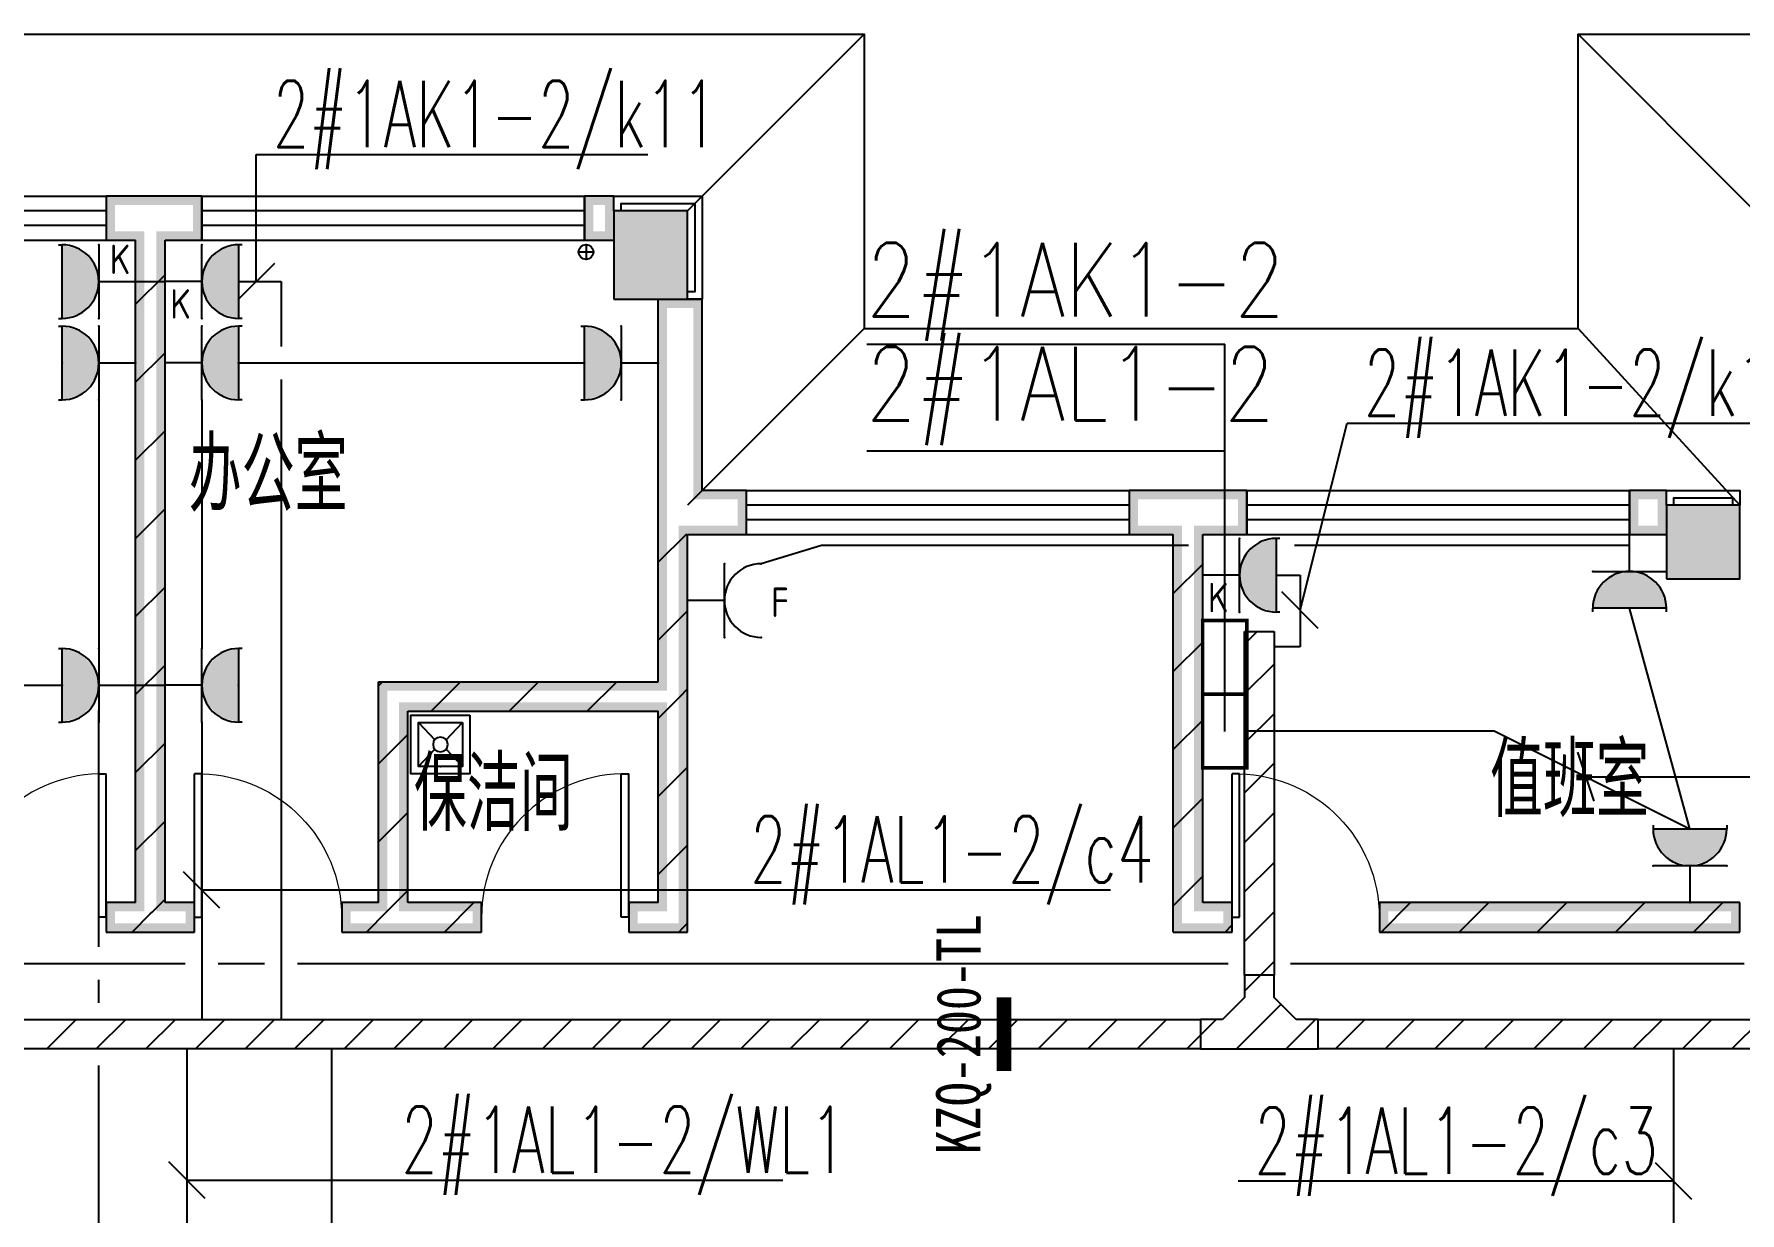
# Model space of a CAD drawing. Extents: x 101023 to 279373, y -114511 to 293844.
# Drawn here: x 169540 to 181130, y 268530 to 276538 of the extents above; entities that cross this region are included whole.
import ezdxf
from ezdxf.enums import TextEntityAlignment as Align

# ---------------------------------------------------------------- set-up
doc = ezdxf.new("R2010")
doc.units = 0
doc.header["$LTSCALE"] = 1000
doc.header["$MEASUREMENT"] = 0
for name, color, linetype in [('A-WALL-PATT', 252, 'Continuous'), ('BZ', 7, 'Continuous'), ('CABLETRAY', 3, 'Continuous'), ('COLUMN', 2, 'Continuous'), ('DIM-照明', 3, 'Continuous'), ('EQUIP-插座', 3, 'Continuous'), ('EQUIP-箱柜', 3, 'Continuous'), ('PUB_HATCH', 8, 'Continuous'), ('PUB_TEXT', 7, 'Continuous'), ('PUB_WALL', 2, 'Continuous'), ('STAIR', 2, 'Continuous'), ('TEL_HATCH', 8, 'Continuous'), ('WALL', 2, 'Continuous'), ('WINDOW', 2, 'Continuous'), ('WIRE-照明', 6, 'Continuous'), ('厨卫', 252, 'Continuous'), ('抗震支吊架', 2, 'Continuous'), ('排水', 153, 'Continuous')]:
    doc.layers.add(name, color=color, linetype=linetype)
doc.styles.add('_TEL_ATTDEF', font='gbenor', dxfattribs={"bigfont": 'gbcbig'})
doc.styles.add('_TEL_DIM', font='simplex.shx', dxfattribs={"width": 0.8, "height": 3.5, "bigfont": 'gbcbig.shx'})
doc.styles.add('kzcad', font='', dxfattribs={"width": 0.8})
doc.styles.get("Standard").update_dxf_attribs({"font": 'simplex.shx', "width": 0.8, "bigfont": 'gbcbig.shx'})
doc.styles.get('kzcad').set_extended_font_data('SimSun')
pattern_1 = [(45, (-908016.57, -754752.9), (-265.16515, 265.16515), [])]

# ---------------------------------------------------------------- blocks, each defined once
blk = doc.blocks.new('$equip$00002810')
for p, q in [((0.5, 0.5), (-0.5, 0.5)), ((0, 0.5), (0, 0))]:
    blk.add_line(p, q)
blk.add_arc((0, 1), 0.5, 180, 0)
for p in [(-0.5, 1), (0.5, 1), (-0.5, 0.5), (0.5, 0.5), (0, 0)]:
    blk.add_point(p)
at = {"color": 7, "style": '_TEL_DIM'}
blk.add_attdef('$TEXT$', text='', height=0.4, dxfattribs=at).set_placement((0.023, 1.257), align=Align.MIDDLE_CENTER)
at = {"color": 7, "style": '_TEL_DIM', "flags": 1}
for tag in ['A', 'REMARK']:
    blk.add_attdef(tag, text='', height=0.000025, dxfattribs=at).set_placement((0, 0), align=Align.MIDDLE_CENTER)
blk = doc.blocks.new('$equip$00001237')
for p, q in [((-0.5, 1.05), (-0.5, 1)), ((-0.5, 1), (0.5, 1)), ((0.5, 1.05), (0.5, 1)), ((0.5, 0.5), (-0.5, 0.5)), ((0, 0.5), (0, 0))]:
    blk.add_line(p, q)
blk.add_arc((0, 1), 0.5, 180, 0)
for p in [(0, 1), (-0.5, 0.5), (0.5, 0.5), (0, 0)]:
    blk.add_point(p)
for points in [[(0.433, 0.75), (-0.433, 0.75), (0.5, 1), (-0.5, 1)], [(0.25, 0.567), (-0.25, 0.567), (0.433, 0.75), (-0.433, 0.75)], [(0, 0.5), (0, 0.5), (0.25, 0.567), (-0.25, 0.567)]]:
    blk.add_solid(points)
at = {"flags": 9}
blk.add_attdef('A', (0, 0), '', height=0.00002, dxfattribs=at)
blk = doc.blocks.new('$equip$00001764')
for p, q in [((-0.5, 1.05), (-0.5, 1)), ((-0.5, 1), (0.5, 1)), ((0.5, 1.05), (0.5, 1)), ((0.5, 0.5), (-0.5, 0.5)), ((0, 0.5), (0, 0))]:
    blk.add_line(p, q)
blk.add_arc((0, 1), 0.5, 180, 0)
for p in [(-0.5, 0.5), (0.5, 0.5), (0, 0)]:
    blk.add_point(p)
for points in [[(0.433, 0.75), (-0.433, 0.75), (0.5, 1), (-0.5, 1)], [(0.25, 0.567), (-0.25, 0.567), (0.433, 0.75), (-0.433, 0.75)], [(0, 0.5), (0, 0.5), (0.25, 0.567), (-0.25, 0.567)]]:
    blk.add_solid(points)
at = {"color": 7, "style": '_TEL_DIM'}
blk.add_attdef('$TEXT$', text='', height=0.4, dxfattribs=at).set_placement((0.303, 0.211), align=Align.MIDDLE_CENTER)
at = {"color": 7, "style": '_TEL_DIM', "flags": 1}
blk.add_attdef('A', text='', height=0.00002, dxfattribs=at).set_placement((0, 0), align=Align.MIDDLE_CENTER)
blk = doc.blocks.new('$lvtry$00000191')
for p, q in [((-150, -150), (-39, -269)), ((39, -269), (150, -150)), ((-150, -450), (-39, -331)), ((39, -331), (150, -450))]:
    blk.add_line(p, q)
for points in [[(200, -500), (200, -100), (-200, -100), (-200, -500)], [(150, -450), (150, -150), (-150, -150), (-150, -450)]]:
    blk.add_lwpolyline(points, close=True)
blk.add_circle((0, -300), 50)
blk.add_point((0, -150))
blk = doc.blocks.new('ng')
at = {"layer": '排水'}
for p, q in [((345991, 781358), (346091, 781358)), ((346041, 781408), (346041, 781308))]:
    blk.add_line(p, q, dxfattribs=at)
blk.add_circle((346041, 781358), 50, dxfattribs=at)
blk = doc.blocks.new('雨水管')
at = {"layer": '排水'}
blk.add_blockref('ng', (628577, -46811), dxfattribs=at)
blk = doc.blocks.new('$DorLib2D$00000001')
for p, q in [((0.45, 0.975), (0.5, 0.975)), ((0.45, 0), (0.45, 0.975)), ((0.5, 0), (0.5, 0.975)), ((0.5, 0), (0.45, 0))]:
    blk.add_line(p, q)
at = {"lineweight": 13}
blk.add_arc((0.475, 0), 0.975, 91.4693, 180, dxfattribs=at)
blk = doc.blocks.new('$WINLIB2D$00000001')
at = {"color": 0}
for points in [[(-0.5, 0.5), (-0.5, -0.5)], [(-0.5, 0.5), (0.5, 0.5)], [(0.5, -0.5), (0.5, 0.5)], [(0.5, 0.1667), (-0.5, 0.1667)], [(0.5, -0.1667), (-0.5, -0.1667)], [(-0.5, -0.5), (0.5, -0.5)]]:
    blk.add_lwpolyline(points, dxfattribs=at)
blk = doc.blocks.new('_FZH')
blk.add_lwpolyline([(-0.5, -0.5), (0.5, -0.5), (0.5, 0.5), (-0.5, 0.5)], close=True)
at = {"layer": 'PUB_HATCH'}
blk.add_solid([(-0.5, -0.5), (0.5, -0.5), (-0.5, 0.5), (0.5, 0.5)], dxfattribs=at)
blk = doc.blocks.new('A$C40CE5D7B')
at = {"layer": 'A-WALL-PATT'}
h = blk.add_hatch(dxfattribs=at)
h.set_pattern_fill('普通砖', color=256, scale=150, style=0)
h.set_pattern_definition(pattern_1)
h.paths.add_polyline_path([(54000, 103903), (54040, 103910), (54100, 103970), (54100, 108470), (54000, 108570), (53900, 108470), (53900, 103970), (53960, 103910)])
h = blk.add_hatch(dxfattribs=at)
h.set_pattern_fill('普通砖', color=256, scale=150, style=0)
h.set_pattern_definition(pattern_1)
h.paths.add_polyline_path([(57517, 105370), (57650, 105370), (57650, 106470), (57590, 106530), (57617, 106637), (57510, 106670), (57450, 106670), (57450, 105470), (57510, 105410)])
h = blk.add_hatch(dxfattribs=at)
h.set_pattern_fill('普通砖', color=256, scale=150, style=0)
h.set_pattern_definition(pattern_1)
h.paths.add_polyline_path([(60950, 103770), (61150, 103970), (61150, 106470), (61050, 106570), (60950, 106470)])
h = blk.add_hatch(dxfattribs=at)
h.set_pattern_fill('普通砖', color=256, scale=150, style=0)
h.set_pattern_definition(pattern_1)
h.paths.add_polyline_path([(55550, 105470), (55750, 105270), (57450, 105270), (57510, 105330), (57517, 105370), (57510, 105410), (57450, 105470)])
h = blk.add_hatch(dxfattribs=at)
h.set_pattern_fill('普通砖', color=256, scale=150, style=0)
h.set_pattern_definition(pattern_1)
h.paths.add_polyline_path([(55650, 103903), (55690, 103910), (55750, 103970), (55750, 105270), (55550, 105470), (55550, 103970), (55610, 103910)])
h = blk.add_hatch(dxfattribs=at)
h.set_pattern_fill('普通砖', color=256, scale=150, style=0)
h.set_pattern_definition(pattern_1)
h.paths.add_polyline_path([(57450, 103970), (57650, 103770), (57650, 105370), (57517, 105370), (57510, 105330), (57450, 105270)])
h = blk.add_hatch(dxfattribs=at)
h.set_pattern_fill('普通砖', color=256, scale=150, style=0)
h.set_pattern_definition(pattern_1)
h.paths.add_polyline_path([(53960, 103910), (53900, 103970), (53700, 103970), (53700, 103770), (54000, 103770), (54000, 103903)])
h = blk.add_hatch(dxfattribs=at)
h.set_pattern_fill('普通砖', color=256, scale=150, style=0)
h.set_pattern_definition(pattern_1)
h.paths.add_polyline_path([(54000, 103903), (54000, 103770), (54300, 103770), (54300, 103970), (54100, 103970), (54040, 103910)])
h = blk.add_hatch(dxfattribs=at)
h.set_pattern_fill('普通砖', color=256, scale=150, style=0)
h.set_pattern_definition(pattern_1)
h.paths.add_polyline_path([(55610, 103910), (55550, 103970), (55300, 103970), (55300, 103770), (55650, 103770), (55650, 103903)])
h = blk.add_hatch(dxfattribs=at)
h.set_pattern_fill('普通砖', color=256, scale=150, style=0)
h.set_pattern_definition(pattern_1)
h.paths.add_polyline_path([(55650, 103903), (55650, 103770), (56250, 103770), (56250, 103970), (55750, 103970), (55690, 103910)])
h = blk.add_hatch(dxfattribs=at)
h.set_pattern_fill('普通砖', color=256, scale=150, style=0)
h.set_pattern_definition(pattern_1)
h.paths.add_polyline_path([(57650, 103770), (57450, 103970), (57250, 103970), (57250, 103770)])
h = blk.add_hatch(dxfattribs=at)
h.set_pattern_fill('普通砖', color=256, scale=150, style=0)
h.set_pattern_definition(pattern_1)
h.paths.add_polyline_path([(61150, 103970), (60950, 103770), (61350, 103770), (61350, 103970)])
h = blk.add_hatch(dxfattribs=at)
h.set_pattern_fill('普通砖', color=256, scale=150, style=0)
h.set_pattern_definition(pattern_1)
h.paths.add_polyline_path([(64800, 103970), (62350, 103970), (62350, 103770), (64800, 103770)])
at = {"layer": 'PUB_WALL'}
for points in [[(54000, 108770), (53700, 108770), (53760, 108710), (54000, 108710)], [(53700, 108770), (53700, 108470), (53760, 108530), (53760, 108710)], [(54350, 108770), (54000, 108770), (54000, 108710), (54290, 108710)], [(54350, 108470), (54350, 108770), (54290, 108710), (54290, 108530)], [(57150, 108770), (56950, 108770), (57010, 108710), (57090, 108710)], [(56950, 108770), (56950, 108470), (57010, 108530), (57010, 108710)], [(57150, 108470), (57150, 108670), (57150, 108770), (57090, 108710), (57090, 108530)], [(57650, 108670), (57150, 108670), (57210, 108610), (57590, 108610)], [(57150, 108670), (57150, 108070), (57210, 108130), (57210, 108610)], [(57650, 108070), (57650, 108670), (57590, 108610), (57590, 108130)], [(53700, 108470), (53900, 108470), (53960, 108530), (53760, 108530)], [(53900, 103970), (53900, 108470), (53960, 108530), (53960, 103910)], [(54100, 103970), (54100, 108470), (54040, 108530), (54040, 103910)], [(54100, 108470), (54350, 108470), (54290, 108530), (54040, 108530)], [(56950, 108470), (57150, 108470), (57090, 108530), (57010, 108530)], [(57150, 108070), (57650, 108070), (57590, 108130), (57210, 108130)], [(57450, 106670), (57450, 108070), (57510, 108070), (57510, 106670)], [(57450, 108070), (57750, 108070), (57750, 108010), (57450, 108010)], [(57750, 106770), (57750, 108070), (57690, 108070), (57690, 106710)], [(58050, 106770), (57750, 106770), (57690, 106710), (57990, 106710)], [(58050, 106470), (58050, 106770), (57990, 106710), (57990, 106530)], [(61050, 106770), (60650, 106770), (60710, 106710), (61050, 106710)], [(60650, 106770), (60650, 106470), (60710, 106530), (60710, 106710)], [(61450, 106770), (61050, 106770), (61050, 106710), (61390, 106710)], [(61450, 106470), (61450, 106770), (61390, 106710), (61390, 106530)], [(64300, 106770), (64050, 106770), (64110, 106710), (64240, 106710)], [(64050, 106770), (64050, 106470), (64110, 106530), (64110, 106710)], [(64300, 106470), (64300, 106770), (64240, 106710), (64240, 106530)], [(57450, 105470), (57450, 106670), (57510, 106670), (57510, 105410)], [(64800, 106670), (64300, 106670), (64360, 106610), (64740, 106610)], [(64300, 106670), (64300, 106170), (64360, 106230), (64360, 106610)], [(64800, 106170), (64800, 106670), (64740, 106610), (64740, 106230)], [(57650, 106470), (58050, 106470), (57990, 106530), (57590, 106530)], [(57650, 105370), (57650, 106470), (57590, 106530), (57590, 105370)], [(60650, 106470), (60950, 106470), (61010, 106530), (60710, 106530)], [(60950, 103770), (60950, 106470), (61010, 106530), (61010, 103830)], [(61150, 103970), (61150, 106470), (61090, 106530), (61090, 103910)], [(61150, 106470), (61450, 106470), (61390, 106530), (61090, 106530)], [(64050, 106470), (64300, 106470), (64240, 106530), (64110, 106530)], [(64300, 106170), (64800, 106170), (64740, 106230), (64360, 106230)], [(55550, 105470), (57450, 105470), (57510, 105410), (55610, 105410)], [(55550, 103970), (55550, 105470), (55610, 105410), (55610, 103910)], [(57650, 103770), (57650, 105370), (57590, 105370), (57590, 103830)], [(55750, 105270), (57450, 105270), (57510, 105330), (55690, 105330)], [(55750, 103970), (55750, 105270), (55690, 105330), (55690, 103910)], [(57450, 103970), (57450, 105270), (57510, 105330), (57510, 103910)], [(53900, 103970), (53700, 103970), (53760, 103910), (53960, 103910)], [(53700, 103970), (53700, 103770), (53760, 103830), (53760, 103910)], [(54300, 103970), (54100, 103970), (54040, 103910), (54240, 103910)], [(54300, 103770), (54300, 103970), (54240, 103910), (54240, 103830)], [(55550, 103970), (55300, 103970), (55360, 103910), (55610, 103910)], [(55300, 103970), (55300, 103770), (55360, 103830), (55360, 103910)], [(56250, 103970), (55750, 103970), (55690, 103910), (56190, 103910)], [(56250, 103770), (56250, 103970), (56190, 103910), (56190, 103830)], [(57450, 103970), (57250, 103970), (57310, 103910), (57510, 103910)], [(57250, 103970), (57250, 103770), (57310, 103830), (57310, 103910)], [(61350, 103970), (61150, 103970), (61090, 103910), (61290, 103910)], [(61350, 103770), (61350, 103970), (61290, 103910), (61290, 103830)], [(64800, 103970), (62350, 103970), (62410, 103910), (64740, 103910)], [(62350, 103970), (62350, 103770), (62410, 103830), (62410, 103910)], [(64800, 103770), (64800, 103970), (64740, 103910), (64740, 103830)], [(53700, 103770), (54000, 103770), (54000, 103830), (53760, 103830)], [(54000, 103770), (54300, 103770), (54240, 103830), (54000, 103830)], [(55300, 103770), (55650, 103770), (55650, 103830), (55360, 103830)], [(55650, 103770), (56250, 103770), (56190, 103830), (55650, 103830)], [(57250, 103770), (57650, 103770), (57590, 103830), (57310, 103830)], [(60950, 103770), (61350, 103770), (61290, 103830), (61010, 103830)], [(62350, 103770), (64800, 103770), (64740, 103830), (62410, 103830)]]:
    blk.add_hatch(color=256, dxfattribs=at).paths.add_polyline_path(points)
for points in [[(57150, 108670), (57150, 108770), (57750, 108770), (57750, 108070), (57650, 108070)], [(57200, 108670), (57200, 108720), (57700, 108720), (57700, 108120), (57650, 108120)], [(64300, 106670), (64300, 106770), (64800, 106770), (64800, 106670)], [(64350, 106670), (64350, 106720), (64750, 106720), (64750, 106670)]]:
    blk.add_lwpolyline(points)
at = {"layer": 'WALL'}
for p, q in [((54000, 108770), (53700, 108770)), ((53700, 108770), (53700, 108470)), ((54350, 108770), (54000, 108770)), ((54350, 108470), (54350, 108770)), ((57150, 108770), (56950, 108770)), ((56950, 108770), (56950, 108470)), ((57150, 108670), (57150, 108770)), ((53700, 108470), (53900, 108470)), ((53900, 103970), (53900, 108470)), ((54100, 103970), (54100, 108470)), ((54100, 108470), (54350, 108470)), ((56950, 108470), (57150, 108470)), ((57450, 106670), (57450, 108070)), ((57450, 108070), (57750, 108070)), ((57750, 106770), (57750, 108070)), ((58050, 106770), (57750, 106770)), ((58050, 106470), (58050, 106770)), ((61050, 106770), (60650, 106770)), ((60650, 106770), (60650, 106470)), ((61450, 106770), (61050, 106770)), ((61450, 106470), (61450, 106770)), ((64300, 106770), (64050, 106770)), ((64050, 106770), (64050, 106470)), ((64300, 106670), (64300, 106770)), ((57450, 105470), (57450, 106670)), ((57650, 106470), (58050, 106470)), ((57650, 105370), (57650, 106470)), ((60650, 106470), (60950, 106470)), ((60950, 103770), (60950, 106470)), ((61150, 103970), (61150, 106470)), ((61150, 106470), (61450, 106470)), ((64050, 106470), (64300, 106470)), ((55550, 105470), (57450, 105470)), ((55550, 103970), (55550, 105470)), ((57650, 103770), (57650, 105370)), ((55750, 105270), (57450, 105270)), ((55750, 103970), (55750, 105270)), ((57450, 103970), (57450, 105270)), ((53900, 103970), (53700, 103970)), ((53700, 103970), (53700, 103770)), ((54300, 103970), (54100, 103970)), ((54300, 103770), (54300, 103970)), ((55550, 103970), (55300, 103970)), ((55300, 103970), (55300, 103770)), ((56250, 103970), (55750, 103970)), ((56250, 103770), (56250, 103970)), ((57450, 103970), (57250, 103970)), ((57250, 103970), (57250, 103770)), ((61350, 103970), (61150, 103970)), ((61350, 103770), (61350, 103970)), ((64800, 103970), (62350, 103970)), ((62350, 103970), (62350, 103770)), ((64800, 103770), (64800, 103970)), ((53700, 103770), (54000, 103770)), ((54000, 103770), (54300, 103770)), ((55300, 103770), (55650, 103770)), ((55650, 103770), (56250, 103770)), ((57250, 103770), (57650, 103770)), ((60950, 103770), (61350, 103770)), ((62350, 103770), (64800, 103770))]:
    blk.add_line(p, q, dxfattribs=at)
at = {"layer": '排水'}
for p, q in [((58850, 109870), (57650, 108670)), ((64900, 108670), (63700, 109870)), ((58850, 107870), (57650, 106670)), ((63700, 107870), (64800, 106670))]:
    blk.add_line(p, q, dxfattribs=at)
blk.add_lwpolyline([(17650, 89770), (17650, 95070), (7900, 95070), (7900, 97370), (7300, 97370), (7300, 107570), (7900, 107570), (7900, 109870), (58850, 109870), (58850, 107870), (63700, 107870), (63700, 109870), (64900, 109870)], dxfattribs=at)
blk.add_blockref('雨水管', (-917658, -626157))
at = {"layer": 'COLUMN', "xscale": 500.0003578513861, "yscale": 599.9999999338761, "zscale": 599.9999999338761}
blk.add_blockref('_FZH', (57400, 108370), dxfattribs=at)
at = {"layer": 'COLUMN', "xscale": 499.9999991938239, "yscale": 500.0000002329471, "zscale": 500.0000002329471, "rotation": 359.9999999691574}
blk.add_blockref('_FZH', (64550, 106420), dxfattribs=at)
at = {"layer": 'WINDOW', "yscale": 300}
for p, xscale, zscale, rotation in [((52400, 108620), -2600, 2600, 180), ((55650, 108620), 2599.999999999998, 2599.999999999998, 1.614819422968554e-06), ((59350, 106620), -2600, 2600, 180)]:
    blk.add_blockref('$WINLIB2D$00000001', p, dxfattribs=dict(at, xscale=xscale, zscale=zscale, rotation=rotation))
at = {"layer": 'WINDOW'}
for name, p, xscale, yscale, zscale in [('$WINLIB2D$00000001', (62750, 106620), 2600, 300, 2600), ('$DorLib2D$00000001', (53200, 103870), 1000, 1000, 1000), ('$DorLib2D$00000001', (54800, 103870), -1000, 1000, -1000), ('$DorLib2D$00000001', (56750, 103870), 1000, 1000, 1000), ('$DorLib2D$00000001', (61850, 103870), -1000, 1000, -1000)]:
    blk.add_blockref(name, p, dxfattribs=dict(at, xscale=xscale, yscale=yscale, zscale=zscale))
at = {"layer": '厨卫', "xscale": -1, "rotation": 180}
blk.add_blockref('$lvtry$00000191', (55971, 104744), dxfattribs=at)
at = {"layer": 'PUB_TEXT'}
for s, p in [('办公室', (54260, 106627)), ('保洁间', (55791, 104456)), ('值班室', (63102, 104551))]:
    blk.add_text(s, height=500, dxfattribs=at).set_placement(p)

msp = doc.modelspace()

# ---------------------------------------------------------------- linework, layer by layer
at = {"layer": 'BZ'}
for p, q in [((175197, 274431), (177630, 274431)), ((177630, 271801), (177630, 274431)), ((175197, 273706), (177630, 273706))]:
    msp.add_line(p, q, dxfattribs=at)
at = {"layer": 'CABLETRAY'}
for p, q in [((177765, 272479), (177965, 272479)), ((177765, 270144), (177765, 272479)), ((177965, 272479), (177965, 270144)), ((177965, 270144), (177765, 270144)), ((177965, 270144), (177765, 270144)), ((177765, 270144), (177765, 269994)), ((177965, 269994), (177965, 270144)), ((177765, 269994), (177615, 269844)), ((178115, 269844), (177965, 269994)), ((130905, 269844), (177465, 269844)), ((177615, 269844), (177465, 269844)), ((177465, 269844), (177465, 269644)), ((177465, 269844), (177465, 269644)), ((178265, 269844), (178115, 269844)), ((178265, 269644), (178265, 269844)), ((178265, 269844), (232510, 269844)), ((178265, 269644), (178265, 269844)), ((177465, 269644), (130905, 269644)), ((177465, 269644), (178265, 269644)), ((232510, 269644), (178265, 269644))]:
    msp.add_line(p, q, dxfattribs=at)
at = {"layer": 'DIM-照明'}
for p, q in [((171173, 274980), (170925, 274733)), ((178265, 272501), (178017, 272748)), ((180027, 271659), (180137, 271327)), ((170803, 270600), (170556, 270847)), ((170703, 268628), (170456, 268876)), ((180803, 268621), (180556, 268869))]:
    msp.add_line(p, q, dxfattribs=at)
for points in [[(171049, 274857), (171049, 275721)], [(171049, 275721), (173711, 275721)], [(178141, 272624), (178462, 273895)], [(178462, 273895), (181224, 273895)], [(180082, 271493), (181716, 271493)], [(170680, 270724), (174292, 270724)], [(174292, 270724), (176854, 270724)], [(170580, 268752), (171922, 268752)], [(171922, 268752), (174628, 268752)], [(180271, 268745), (177720, 268745)], [(180680, 268745), (180271, 268745)]]:
    msp.add_lwpolyline(points, dxfattribs=at)
at = {"layer": 'EQUIP-箱柜', "const_width": 24}
for points in [[(177780, 272554), (177780, 272054), (177480, 272054), (177480, 272554)], [(177780, 272054), (177780, 271554), (177480, 271554), (177480, 272054)]]:
    msp.add_lwpolyline(points, close=True, dxfattribs=at)
at = {"layer": 'TEL_HATCH', "linetype": 'Continuous'}
for p, q in [((177765, 272394), (177850, 272479)), ((177765, 272058), (177965, 272258)), ((177765, 271721), (177965, 271921)), ((177765, 271384), (177965, 271584)), ((177765, 271047), (177965, 271247)), ((177765, 270711), (177965, 270911)), ((177765, 270374), (177965, 270574)), ((177765, 270037), (177872, 270144)), ((177872, 270144), (177965, 270237)), ((177709, 269644), (178012, 269947)), ((169627, 269644), (169827, 269844)), ((169963, 269644), (170163, 269844)), ((170300, 269644), (170500, 269844)), ((170637, 269644), (170837, 269844)), ((170974, 269644), (171174, 269844)), ((171310, 269644), (171510, 269844)), ((171647, 269644), (171847, 269844)), ((171984, 269644), (172184, 269844)), ((172321, 269644), (172521, 269844)), ((172657, 269644), (172857, 269844)), ((172994, 269644), (173194, 269844)), ((173331, 269644), (173531, 269844)), ((173668, 269644), (173868, 269844)), ((174004, 269644), (174204, 269844)), ((174341, 269644), (174541, 269844)), ((174678, 269644), (174878, 269844)), ((175015, 269644), (175215, 269844)), ((175352, 269644), (175552, 269844)), ((175688, 269644), (175888, 269844)), ((176025, 269644), (176225, 269844)), ((176362, 269644), (176562, 269844)), ((176699, 269644), (176899, 269844)), ((177035, 269644), (177235, 269844)), ((177465, 269737), (177572, 269844)), ((178046, 269644), (178246, 269844)), ((178382, 269644), (178582, 269844)), ((178719, 269644), (178919, 269844)), ((179056, 269644), (179256, 269844)), ((179393, 269644), (179593, 269844)), ((179729, 269644), (179929, 269844)), ((180066, 269644), (180266, 269844)), ((180403, 269644), (180603, 269844)), ((180740, 269644), (180940, 269844)), ((181076, 269644), (181276, 269844)), ((177372, 269644), (177465, 269737))]:
    msp.add_line(p, q, dxfattribs=at)
at = {"layer": 'WIRE-照明', "linetype": 'Continuous'}
for p, q in [((170230, 274857), (170430, 274857)), ((170930, 274304), (173280, 274304)), ((169980, 274054), (169980, 272364)), ((170680, 274054), (170680, 272364)), ((167530, 272114), (169730, 272114)), ((170230, 272114), (170430, 272114))]:
    msp.add_line(p, q, dxfattribs=at)
at = {"layer": 'WIRE-照明'}
for p, q in [((170930, 274857), (171218, 274857)), ((171218, 274857), (171218, 274416)), ((171218, 274191), (171218, 269844)), ((174890, 273063), (174480, 272940)), ((177384, 273063), (174890, 273063)), ((180380, 273063), (178103, 273063)), ((177980, 272862), (178141, 272862)), ((178141, 272862), (178141, 272376)), ((180790, 271138), (180380, 272638)), ((178141, 272376), (177965, 272376)), ((169980, 270338), (169980, 271943)), ((170680, 271864), (170680, 269844)), ((177780, 271804), (179461, 271804)), ((179461, 271804), (180790, 271138)), ((166682, 270225), (170567, 270225)), ((170792, 270225), (171105, 270225)), ((171330, 270225), (177652, 270225)), ((178077, 270225), (181158, 270225)), ((169980, 269957), (169980, 270113)), ((170580, 267195), (170580, 269644)), ((171563, 261953), (171563, 269644)), ((180680, 267303), (180680, 269644)), ((169980, 267926), (169980, 269532))]:
    msp.add_line(p, q, dxfattribs=at)
at = {"layer": '抗震支吊架', "color": 2, "const_width": 100}
msp.add_lwpolyline([(176130, 269494), (176130, 269994)], dxfattribs=at)

# ---------------------------------------------------------------- block references
at = {"layer": 'EQUIP-插座'}
ref = msp.add_blockref('$equip$00001764', (170230, 274857), dxfattribs=dict(at, xscale=500, yscale=500, zscale=500, rotation=90))
ref.add_attrib('$TEXT$', 'K', dxfattribs={"layer": '0', "color": 7, "height": 200, "style": '_TEL_ATTDEF'}).set_placement((170124, 275008), align=Align.MIDDLE_CENTER)
ref = msp.add_blockref('$equip$00001764', (170430, 274857), dxfattribs=dict(at, xscale=500, yscale=500, zscale=500, rotation=270))
ref.add_attrib('$TEXT$', 'K', dxfattribs={"layer": '0', "color": 7, "height": 200, "style": '_TEL_ATTDEF'}).set_placement((170535, 274705), align=Align.MIDDLE_CENTER)
at = {"layer": 'EQUIP-插座', "xscale": 500, "yscale": 500, "zscale": 500}
for p, rotation in [((170230, 274304), 90), ((170430, 274304), 270), ((173780, 274304), 90), ((180380, 273138), 180), ((170230, 272114), 89.99999999999999), ((170430, 272114), 270)]:
    msp.add_blockref('$equip$00001237', p, dxfattribs=dict(at, rotation=rotation))
at = {"layer": 'EQUIP-插座'}
ref = msp.add_blockref('$equip$00001764', (177480, 272862), dxfattribs=dict(at, xscale=500, yscale=500, zscale=500, rotation=270))
ref.add_attrib('$TEXT$', 'K', dxfattribs={"layer": '0', "color": 7, "height": 200, "style": '_TEL_ATTDEF'}).set_placement((177585, 272710), align=Align.MIDDLE_CENTER)
ref = msp.add_blockref('$equip$00002810', (173980, 272690), dxfattribs=dict(at, xscale=500, yscale=500, zscale=500, rotation=270))
ref.add_attrib('$TEXT$', 'F', dxfattribs={"layer": '0', "color": 7, "height": 200, "style": '_TEL_ATTDEF'}).set_placement((174608, 272678), align=Align.MIDDLE_CENTER)
at = {"layer": 'EQUIP-插座', "xscale": 500, "yscale": 500, "zscale": 500}
msp.add_blockref('$equip$00001237', (180790, 270638), dxfattribs=at)
at = {"layer": 'STAIR'}
msp.add_blockref('A$C40CE5D7B', (116330, 166668), dxfattribs=at)

# ---------------------------------------------------------------- texts
at = {"layer": 'BZ', "style": '_TEL_DIM', "width": 0.8}
for s, p in [('2#1AK1-2', (175192, 274620)), ('2#1AL1-2', (175192, 273913))]:
    msp.add_text(s, height=500, dxfattribs=at).set_placement(p)
at = {"layer": 'DIM-照明', "color": 7, "style": '_TEL_DIM', "width": 0.64}
for s, p in [('2#1AK1-2/k11', (171162, 275771)), ('2#1AK1-2/k15', (178575, 273945)), ('2#1AL1-2/c4', (174405, 270774)), ('2#1AL1-2/WL1', (172035, 268802)), ('2#1AL1-2/c3', (177832, 268795))]:
    msp.add_text(s, height=450, dxfattribs=at).set_placement(p)
at = {"layer": '抗震支吊架', "color": 2, "style": 'kzcad', "width": 0.8}
msp.add_text('KZQ-200-TL', height=300, rotation=89.8854, dxfattribs=at).set_placement((175970, 269744), align=Align.CENTER)

doc.saveas('drawing.dxf')
